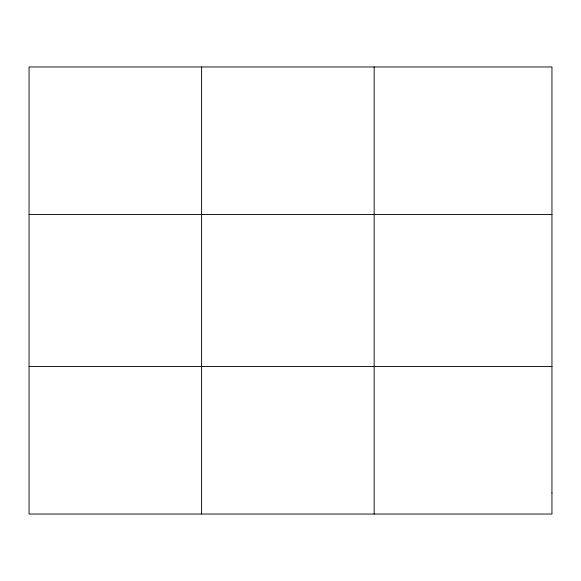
<?xml version="1.0" encoding="UTF-8"?>
<svg xmlns="http://www.w3.org/2000/svg" width="581" height="581" viewBox="0 0 581 581"><rect width="100%" height="100%" fill="white"/><g stroke="black" fill="none" stroke-linecap="round" stroke-linejoin="round"><path stroke-width="0.87" d="M201.607 514.04L201.607 66.96M374.164 514.04L374.164 66.96M29.05 214.498L551.95 214.498M29.05 366.502L551.95 366.502M551.95 492.964L551.95 514.04L29.05 514.04L29.05 66.96L551.95 66.96L551.95 492.964"/></g></svg>
